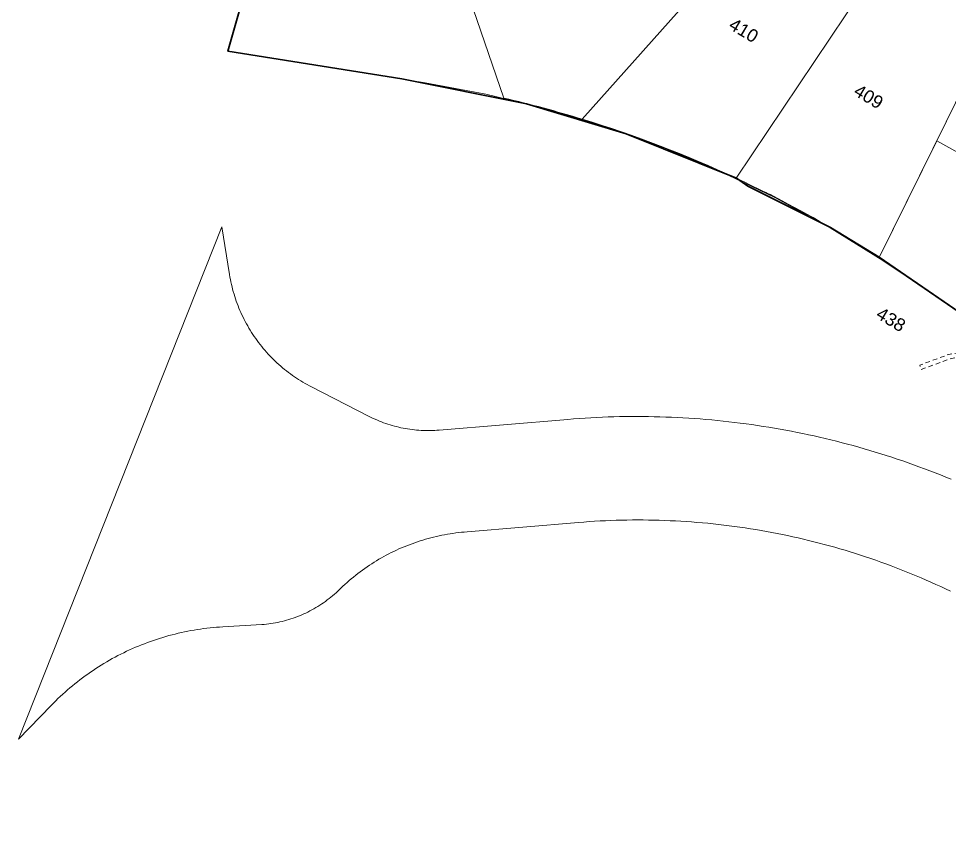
# Model space of a CAD drawing. Header units: metres. Extents: x 264965 to 265706, y 6180501 to 6181430.
# Drawn here: x 264964.7 to 265146.1, y 6180834.6 to 6180991.2 of the extents above; entities that cross this region are included whole.
import ezdxf

# ---------------------------------------------------------------- set-up
doc = ezdxf.new("R2010")
doc.units = ezdxf.units.M
doc.linetypes.add('Dash', pattern=[5, 3, -2])
for name, color, linetype, lineweight in [('---Transmission Trench', 6, 'Continuous', 13), ('_User Miscellaneous1', 30, 'Continuous', 13), ('Cadastre Developer_SP_NEW', 92, 'Continuous', 15)]:
    doc.layers.add(name, color=color, linetype=linetype, lineweight=lineweight)
doc.styles.add('ARIAL', font='arial.ttf', dxfattribs={"height": 2})

msp = doc.modelspace()

# ---------------------------------------------------------------- linework, layer by layer
at = {"layer": '---Transmission Trench', "linetype": 'Dash', "lineweight": 15, "ltscale": 0.3, "transparency": 33554534, "flags": 128}
msp.add_lwpolyline([(265097.402, 6181230.153), (265103.178, 6181219.296, 0.1670167), (265106.243, 6181216.436), (265149.756, 6181197.011, -0.4142136), (265152.561, 6181189.68), (265148.379, 6181180.311), (265142.264, 6181166.614), (265136.149, 6181152.917), (265130.034, 6181139.22), (265123.919, 6181125.523), (265117.804, 6181111.826), (265111.69, 6181098.129), (265111.451, 6181097.594), (265110.696, 6181095.832), (265109.997, 6181094.056), (265109.352, 6181092.26), (265108.76, 6181090.445), (265108.224, 6181088.613), (265107.743, 6181086.766), (265107.318, 6181084.905), (265106.948, 6181083.033), (265106.623, 6181081.072), (265106.36, 6181079.102), (265106.158, 6181077.125), (265106.018, 6181075.143), (265105.941, 6181073.157), (265105.925, 6181071.169), (265105.971, 6181069.182), (265106.08, 6181067.198), (265106.25, 6181065.218), (265106.482, 6181063.244), (265106.776, 6181061.278), (265107.131, 6181059.323), (265107.547, 6181057.38), (265108.023, 6181055.45), (265108.56, 6181053.536), (265109.156, 6181051.641), (265109.811, 6181049.764), (265110.524, 6181047.909), (265111.295, 6181046.077), (265112.123, 6181044.271), (265113.006, 6181042.49), (265113.945, 6181040.739), (265114.939, 6181039.017), (265115.985, 6181037.328), (265117.084, 6181035.672), (265118.234, 6181034.051), (265119.434, 6181032.467), (265120.683, 6181030.921), (265121.98, 6181029.415), (265123.323, 6181027.95), (265124.711, 6181026.528), (265126.143, 6181025.15), (265127.618, 6181023.817), (265129.133, 6181022.531), (265130.688, 6181021.293), (265132.281, 6181020.104), (265133.91, 6181018.966), (265135.573, 6181017.879), (265137.27, 6181016.844), (265138.999, 6181015.863), (265140.757, 6181014.937), (265142.543, 6181014.066), (265144.356, 6181013.251), (265146.193, 6181012.493), (265148.053, 6181011.793), (265149.934, 6181011.152), (265151.835, 6181010.569), (265153.752, 6181010.046), (265155.685, 6181009.584), (265157.631, 6181009.181), (265159.589, 6181008.84), (265161.557, 6181008.561), (265163.532, 6181008.343), (265165.513, 6181008.186), (265167.498, 6181008.092), (265169.487, 6181008.06), (265171.058, 6181008.078), (265172.629, 6181008.136), (265174.198, 6181008.232), (265175.771, 6181008.367), (265184.788, 6181009.257), (265199.896, 6181010.746, -0.4110235), (265205.957, 6181005.828), (265206.605, 6180999.926), (265208.03, 6180986.922), (265208.123, 6180986.011), (265208.201, 6180985.089), (265208.312, 6180983.302), (265208.366, 6180981.507), (265208.364, 6180979.712), (265208.306, 6180977.918), (265208.192, 6180976.126), (265208.023, 6180974.339), (265207.797, 6180972.558), (265207.516, 6180970.785), (265207.18, 6180969.021), (265206.788, 6180967.269), (265206.343, 6180965.53), (265205.843, 6180963.806), (265205.289, 6180962.098), (265204.682, 6180960.408), (265204.023, 6180958.739), (265203.312, 6180957.091), (265202.623, 6180955.616), (265201.893, 6180954.161), (265201.122, 6180952.728), (265200.31, 6180951.317), (265199.459, 6180949.93), (265198.573, 6180948.574), (265198.162, 6180947.964), (265198.155, 6180947.953), (265197.908, 6180947.591), (265196.773, 6180946.067, -0.0095959), (265196.631, 6180945.884), (265173.299, 6180916.107, -0.3967038), (265165.777, 6180914.964), (265151.409, 6180924.888, 0.2445199), (265145.503, 6180925.629), (265140.295, 6180923.7), (265140.607, 6180922.856), (265145.815, 6180924.785, -0.2445199), (265150.897, 6180924.147), (265165.265, 6180914.223, 0.3967038), (265174.008, 6180915.552), (265197.335, 6180945.324, 0.0093651), (265197.495, 6180945.53), (265198.64, 6180947.068), (265198.9, 6180947.447), (265198.909, 6180947.461), (265199.323, 6180948.076), (265200.22, 6180949.449), (265201.084, 6180950.858), (265201.908, 6180952.29), (265202.692, 6180953.746), (265203.433, 6180955.223), (265204.134, 6180956.722), (265204.855, 6180958.395), (265205.525, 6180960.091), (265206.141, 6180961.807), (265206.703, 6180963.542), (265207.211, 6180965.293), (265207.664, 6180967.059), (265208.061, 6180968.839), (265208.403, 6180970.63), (265208.688, 6180972.431), (265208.917, 6180974.24), (265209.09, 6180976.055), (265209.205, 6180977.875), (265209.264, 6180979.697), (265209.266, 6180981.52), (265209.211, 6180983.343), (265209.099, 6180985.155), (265209.019, 6180986.094), (265208.925, 6180987.017), (265207.499, 6181000.024), (265206.852, 6181005.926, 0.4110235), (265199.807, 6181011.642), (265184.699, 6181010.152), (265175.688, 6181009.264), (265174.132, 6181009.13), (265172.585, 6181009.035), (265171.036, 6181008.978), (265169.489, 6181008.96), (265167.527, 6181008.992), (265165.57, 6181009.085), (265163.617, 6181009.239), (265161.669, 6181009.454), (265159.73, 6181009.73), (265157.799, 6181010.066), (265155.881, 6181010.462), (265153.975, 6181010.918), (265152.085, 6181011.434), (265150.212, 6181012.008), (265148.357, 6181012.64), (265146.524, 6181013.331), (265144.712, 6181014.078), (265142.925, 6181014.881), (265141.164, 6181015.74), (265139.431, 6181016.653), (265137.727, 6181017.62), (265136.054, 6181018.64), (265134.414, 6181019.712), (265132.808, 6181020.834), (265131.238, 6181022.006), (265129.705, 6181023.226), (265128.211, 6181024.494), (265126.757, 6181025.808), (265125.346, 6181027.167), (265123.977, 6181028.569), (265122.653, 6181030.013), (265121.375, 6181031.498), (265120.143, 6181033.022), (265118.96, 6181034.583), (265117.826, 6181036.181), (265116.743, 6181037.814), (265115.711, 6181039.479), (265114.732, 6181041.176), (265113.806, 6181042.903), (265112.935, 6181044.658), (265112.119, 6181046.439), (265111.359, 6181048.245), (265110.656, 6181050.074), (265110.01, 6181051.924), (265109.423, 6181053.793), (265108.894, 6181055.68), (265108.424, 6181057.582), (265108.014, 6181059.498), (265107.664, 6181061.425), (265107.374, 6181063.363), (265107.146, 6181065.309), (265106.978, 6181067.261), (265106.871, 6181069.217), (265106.825, 6181071.176), (265106.84, 6181073.135), (265106.917, 6181075.093), (265107.055, 6181077.048), (265107.254, 6181078.997), (265107.513, 6181080.939), (265107.834, 6181082.872), (265108.198, 6181084.718), (265108.617, 6181086.552), (265109.092, 6181088.373), (265109.62, 6181090.179), (265110.203, 6181091.968), (265110.839, 6181093.739), (265111.528, 6181095.49), (265112.275, 6181097.233), (265112.511, 6181097.762), (265118.626, 6181111.459), (265124.741, 6181125.156), (265130.856, 6181138.853), (265136.971, 6181152.55), (265143.086, 6181166.248), (265149.2, 6181179.945), (265153.383, 6181189.313, 0.4142136), (265150.123, 6181197.833), (265106.61, 6181217.258, -0.1670167), (265103.973, 6181219.719), (265098.197, 6181230.575)], format="xyb", close=True, dxfattribs=at)
at = {"layer": '_User Miscellaneous1', "lineweight": 30, "flags": 128}
msp.add_lwpolyline([(265233.367, 6180875.166), (265179.699, 6180912.229), (265175.584, 6180915.069), (265132.414, 6180944.736), (265122.899, 6180950.501), (265106.792, 6180958.591), (265104.575, 6180960.162), (265083.088, 6180968.772), (265063.62, 6180974.633), (265039.321, 6180979.532), (265005.452, 6180984.904), (265038.971, 6181102.483), (265054.567, 6181142.265), (265122.743, 6181293.162), (265133.664, 6181304.283)], dxfattribs=at)
at = {"layer": '_User Miscellaneous1', "linetype": 'Continuous'}
for points in [[(265099.661, 6181242.686), (265083.04, 6181206.06), (265082.949, 6181205.855), (265059.579, 6181153.51), (265052.797, 6181138.318), (265037.952, 6181099.871), (265013.113, 6181012.049), (265005.421, 6180984.852), (265017.227, 6180983.057), (265043.915, 6180978.731), (265055.751, 6180976.492), (265067.456, 6180973.639), (265078.995, 6180970.175), (265090.335, 6180966.113), (265101.448, 6180961.462), (265112.073, 6180956.346), (265112.302, 6180956.235), (265122.868, 6180950.449), (265133.116, 6180944.117), (265137.67, 6180941.058), (265151.279, 6180931.696), (265311.739, 6180821.052)], [(265146.419, 6180901.463), (265145.381, 6180901.889), (265144.34, 6180902.309), (265143.296, 6180902.72), (265142.249, 6180903.125), (265141.199, 6180903.522), (265140.147, 6180903.913), (265139.092, 6180904.295), (265138.034, 6180904.669), (265136.973, 6180905.038), (265135.911, 6180905.398), (265134.845, 6180905.751), (265133.777, 6180906.096), (265132.707, 6180906.434), (265131.635, 6180906.764), (265130.56, 6180907.087), (265129.482, 6180907.403), (265128.403, 6180907.71), (265127.321, 6180908.01), (265126.237, 6180908.303), (265125.152, 6180908.587), (265124.064, 6180908.865), (265122.974, 6180909.135), (265121.883, 6180909.397), (265120.79, 6180909.652), (265119.696, 6180909.899), (265118.599, 6180910.138), (265117.5, 6180910.369), (265116.401, 6180910.593), (265115.299, 6180910.809), (265114.196, 6180911.016), (265113.092, 6180911.216), (265111.986, 6180911.41), (265110.879, 6180911.595), (265109.771, 6180911.772), (265108.661, 6180911.941), (265107.55, 6180912.104), (265106.439, 6180912.257), (265105.326, 6180912.403), (265104.212, 6180912.542), (265103.097, 6180912.672), (265101.982, 6180912.795), (265100.865, 6180912.909), (265099.748, 6180913.016), (265098.629, 6180913.115), (265097.511, 6180913.207), (265096.392, 6180913.29), (265095.272, 6180913.365), (265094.152, 6180913.434), (265093.031, 6180913.494), (265091.91, 6180913.546), (265090.788, 6180913.589), (265089.667, 6180913.626), (265088.545, 6180913.654), (265087.422, 6180913.675), (265086.299, 6180913.688), (265085.178, 6180913.693), (265084.055, 6180913.69), (265082.933, 6180913.679), (265081.81, 6180913.66), (265080.688, 6180913.633), (265079.567, 6180913.599), (265078.445, 6180913.557), (265077.324, 6180913.507), (265076.203, 6180913.449), (265075.083, 6180913.383), (265073.962, 6180913.309), (265072.843, 6180913.228), (265071.724, 6180913.138), (265046.637, 6180911.034), (265046.198, 6180911.001), (265045.758, 6180910.975), (265045.318, 6180910.957), (265044.878, 6180910.947), (265044.437, 6180910.944), (265043.997, 6180910.95), (265043.557, 6180910.963), (265043.116, 6180910.983), (265042.676, 6180911.011), (265042.237, 6180911.047), (265041.799, 6180911.09), (265041.361, 6180911.141), (265040.925, 6180911.2), (265040.49, 6180911.266), (265040.055, 6180911.34), (265039.622, 6180911.42), (265039.19, 6180911.51), (265038.761, 6180911.606), (265038.332, 6180911.71), (265037.906, 6180911.822), (265037.482, 6180911.939), (265037.06, 6180912.066), (265036.64, 6180912.199), (265036.223, 6180912.339), (265035.807, 6180912.487), (265035.396, 6180912.642), (265034.985, 6180912.803), (265034.579, 6180912.972), (265034.175, 6180913.149), (265033.775, 6180913.332), (265033.377, 6180913.522), (265032.983, 6180913.719), (265021.761, 6180919.449), (265021.33, 6180919.672), (265020.904, 6180919.903), (265020.481, 6180920.14), (265020.062, 6180920.384), (265019.647, 6180920.635), (265019.236, 6180920.892), (265018.829, 6180921.156), (265018.426, 6180921.428), (265018.029, 6180921.704), (265017.635, 6180921.989), (265017.246, 6180922.278), (265016.862, 6180922.574), (265016.483, 6180922.876), (265016.109, 6180923.185), (265015.74, 6180923.499), (265015.375, 6180923.82), (265015.016, 6180924.146), (265014.663, 6180924.479), (265014.315, 6180924.816), (265013.972, 6180925.16), (265013.635, 6180925.508), (265013.303, 6180925.862), (265012.979, 6180926.222), (265012.658, 6180926.587), (265012.345, 6180926.956), (265012.037, 6180927.331), (265011.736, 6180927.711), (265011.44, 6180928.096), (265011.151, 6180928.485), (265010.867, 6180928.879), (265010.592, 6180929.278), (265010.321, 6180929.68), (265010.058, 6180930.088), (265009.801, 6180930.499), (265009.551, 6180930.915), (265009.307, 6180931.334), (265009.071, 6180931.758), (265008.841, 6180932.185), (265008.619, 6180932.615), (265008.403, 6180933.05), (265008.194, 6180933.488), (265007.993, 6180933.929), (265007.799, 6180934.374), (265007.611, 6180934.821), (265007.431, 6180935.271), (265007.258, 6180935.725), (265007.094, 6180936.18), (265006.936, 6180936.64), (265006.785, 6180937.101), (265006.643, 6180937.564), (265006.506, 6180938.03), (265006.379, 6180938.497), (265006.259, 6180938.967), (265006.146, 6180939.439), (265006.041, 6180939.913), (265005.944, 6180940.388), (265005.854, 6180940.864), (265005.773, 6180941.343), (265004.241, 6180950.674), (264964.662, 6180850.812), (264971, 6180857.369), (264971.44, 6180857.818), (264971.884, 6180858.263), (264972.334, 6180858.701), (264972.789, 6180859.132), (264973.25, 6180859.56), (264973.717, 6180859.98), (264974.188, 6180860.396), (264974.664, 6180860.805), (264975.145, 6180861.209), (264975.632, 6180861.606), (264976.123, 6180861.998), (264976.62, 6180862.381), (264977.121, 6180862.761), (264977.627, 6180863.134), (264978.137, 6180863.499), (264978.651, 6180863.859), (264979.171, 6180864.213), (264979.695, 6180864.559), (264980.223, 6180864.9), (264980.755, 6180865.233), (264981.291, 6180865.561), (264981.831, 6180865.881), (264982.376, 6180866.194), (264982.923, 6180866.501), (264983.476, 6180866.801), (264984.031, 6180867.094), (264984.59, 6180867.381), (264985.153, 6180867.66), (264985.719, 6180867.932), (264986.288, 6180868.197), (264986.86, 6180868.455), (264987.437, 6180868.705), (264988.016, 6180868.949), (264988.598, 6180869.186), (264989.182, 6180869.414), (264989.77, 6180869.636), (264990.36, 6180869.851), (264990.953, 6180870.057), (264991.549, 6180870.257), (264992.147, 6180870.449), (264992.747, 6180870.634), (264993.35, 6180870.811), (264993.954, 6180870.982), (264994.561, 6180871.143), (264995.171, 6180871.298), (264995.781, 6180871.445), (264996.393, 6180871.585), (264997.007, 6180871.717), (264997.623, 6180871.84), (264998.24, 6180871.956), (264998.859, 6180872.065), (264999.479, 6180872.166), (265000.1, 6180872.26), (265000.722, 6180872.345), (265001.345, 6180872.422), (265001.97, 6180872.492), (265002.595, 6180872.556), (265003.22, 6180872.609), (265003.847, 6180872.656), (265004.474, 6180872.695), (265012.082, 6180873.123), (265012.526, 6180873.16), (265012.97, 6180873.205), (265013.412, 6180873.259), (265013.852, 6180873.32), (265014.292, 6180873.391), (265014.73, 6180873.468), (265015.167, 6180873.554), (265015.603, 6180873.648), (265016.036, 6180873.75), (265016.468, 6180873.861), (265016.898, 6180873.979), (265017.325, 6180874.105), (265017.749, 6180874.239), (265018.172, 6180874.381), (265018.592, 6180874.53), (265019.008, 6180874.687), (265019.422, 6180874.852), (265019.833, 6180875.025), (265020.24, 6180875.205), (265020.644, 6180875.392), (265021.044, 6180875.587), (265021.441, 6180875.791), (265021.833, 6180876), (265022.223, 6180876.217), (265022.608, 6180876.441), (265022.989, 6180876.673), (265023.366, 6180876.91), (265023.737, 6180877.156), (265024.104, 6180877.407), (265024.466, 6180877.666), (265024.824, 6180877.931), (265025.177, 6180878.203), (265025.525, 6180878.482), (265025.867, 6180878.767), (265026.205, 6180879.058), (265026.536, 6180879.355), (265026.862, 6180879.658), (265027.165, 6180879.935), (265027.465, 6180880.218), (265027.863, 6180880.598), (265028.266, 6180880.971), (265028.675, 6180881.339), (265029.089, 6180881.7), (265029.508, 6180882.057), (265029.931, 6180882.407), (265030.359, 6180882.751), (265030.793, 6180883.091), (265031.231, 6180883.423), (265031.674, 6180883.75), (265032.12, 6180884.069), (265032.571, 6180884.382), (265033.027, 6180884.691), (265033.487, 6180884.992), (265033.951, 6180885.287), (265034.419, 6180885.575), (265034.891, 6180885.857), (265035.367, 6180886.133), (265035.846, 6180886.4), (265036.33, 6180886.662), (265036.817, 6180886.919), (265037.306, 6180887.167), (265037.801, 6180887.409), (265038.298, 6180887.644), (265038.798, 6180887.871), (265039.301, 6180888.092), (265039.808, 6180888.306), (265040.317, 6180888.512), (265040.83, 6180888.711), (265041.345, 6180888.905), (265041.862, 6180889.091), (265042.382, 6180889.268), (265042.904, 6180889.44), (265043.429, 6180889.603), (265043.956, 6180889.76), (265044.485, 6180889.908), (265045.017, 6180890.051), (265045.55, 6180890.185), (265046.084, 6180890.312), (265046.621, 6180890.431), (265047.159, 6180890.543), (265047.699, 6180890.647), (265048.239, 6180890.746), (265048.782, 6180890.834), (265049.325, 6180890.916), (265049.87, 6180890.991), (265050.415, 6180891.058), (265050.963, 6180891.117), (265051.51, 6180891.17), (265052.058, 6180891.213), (265073.792, 6180893.037), (265074.839, 6180893.121), (265075.887, 6180893.196), (265076.935, 6180893.265), (265077.985, 6180893.325), (265079.034, 6180893.377), (265080.084, 6180893.422), (265081.135, 6180893.457), (265082.185, 6180893.486), (265083.235, 6180893.507), (265084.286, 6180893.52), (265085.337, 6180893.525), (265086.388, 6180893.523), (265087.439, 6180893.511), (265088.489, 6180893.492), (265089.54, 6180893.466), (265090.59, 6180893.432), (265091.64, 6180893.389), (265092.689, 6180893.339), (265093.74, 6180893.282), (265094.788, 6180893.215), (265095.837, 6180893.142), (265096.883, 6180893.06), (265097.931, 6180892.971), (265098.977, 6180892.873), (265100.023, 6180892.768), (265101.067, 6180892.654), (265102.111, 6180892.533), (265103.154, 6180892.405), (265104.196, 6180892.268), (265105.236, 6180892.124), (265106.277, 6180891.972), (265107.316, 6180891.811), (265108.352, 6180891.644), (265109.388, 6180891.468), (265110.423, 6180891.285), (265111.457, 6180891.094), (265112.489, 6180890.896), (265113.519, 6180890.688), (265114.548, 6180890.474), (265115.575, 6180890.251), (265116.6, 6180890.021), (265117.623, 6180889.786), (265118.645, 6180889.54), (265119.665, 6180889.287), (265120.683, 6180889.027), (265121.699, 6180888.758), (265122.713, 6180888.483), (265123.725, 6180888.199), (265124.735, 6180887.909), (265125.743, 6180887.61), (265126.749, 6180887.304), (265127.751, 6180886.991), (265128.752, 6180886.67), (265129.75, 6180886.342), (265130.746, 6180886.005), (265131.739, 6180885.662), (265132.729, 6180885.311), (265133.717, 6180884.953), (265134.703, 6180884.587), (265135.685, 6180884.214), (265136.664, 6180883.834), (265137.641, 6180883.445), (265138.614, 6180883.051), (265139.585, 6180882.649), (265140.553, 6180882.239), (265141.518, 6180881.821), (265142.479, 6180881.398), (265143.437, 6180880.966), (265144.393, 6180880.528), (265145.344, 6180880.082), (265146.292, 6180879.63)]]:
    msp.add_lwpolyline(points, dxfattribs=at)
at = {"layer": 'Cadastre Developer_SP_NEW', "transparency": 33554687, "flags": 128}
for points in [[(265120.424, 6181023.18, -0.0768546), (265108.075, 6181040.273), (265051.784, 6180997.565), (265059.253, 6180975.745, -0.0172032), (265074.533, 6180971.64)], [(265138.094, 6181010.233, -0.0798717), (265120.424, 6181023.18), (265074.533, 6180971.64, -0.0349883), (265104.545, 6180960.11)], [(265161.213, 6181003.162, -0.0882782), (265138.094, 6181010.233), (265104.545, 6180960.11, -0.007937), (265111.111, 6180956.917), (265111.1, 6180957.021), (265113.471, 6180955.705, -0.023806), (265132.383, 6180944.684)], [(265152.658, 6180985.81), (265143.596, 6180967.429), (265186.671, 6180943.512, 0.0337071), (265189.487, 6180945.618, 0.0671934), (265194.13, 6180950.839, 0.088635), (265201.792, 6180967.685)], [(265179.754, 6180921.105, -0.5109755), (265183.625, 6180941.816, 0.0334112), (265186.671, 6180943.512), (265143.596, 6180967.429), (265132.383, 6180944.684, -0.0068098), (265137.593, 6180941.205), (265175.553, 6180915.017)]]:
    msp.add_lwpolyline(points, format="xyb", close=True, dxfattribs=at)

# ---------------------------------------------------------------- texts
at = {"layer": 'Cadastre Developer_SP_NEW', "transparency": 33554687, "style": 'ARIAL'}
for s, p in [('410', (265102.865, 6180989.386)), ('409', (265127.211, 6180976.477)), ('438', (265131.568, 6180933.035))]:
    msp.add_text(s, height=2.5, rotation=329.12694, dxfattribs=at).set_placement(p)

doc.saveas('drawing.dxf')
